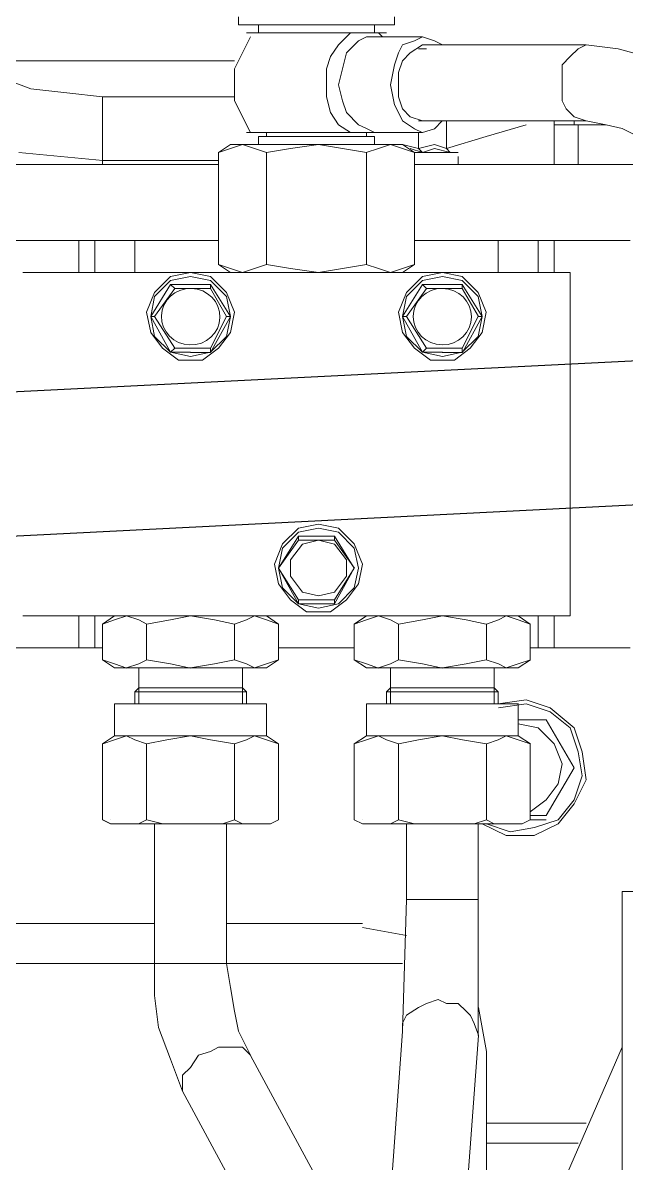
# Model space of a CAD drawing. Header units: inches. Extents: x 11 to 128, y 20 to 108.
# Drawn here: x 30.9115 to 31.0194, y 83.1209 to 83.3248 of the extents above; entities that cross this region are included whole.
import ezdxf

# ---------------------------------------------------------------- set-up
doc = ezdxf.new("R2010")
doc.units = ezdxf.units.IN
doc.header["$MEASUREMENT"] = 0
doc.layers.add('1', color=255, linetype='Continuous')
doc.layers.add('Dim', color=6, linetype='Continuous', lineweight=13)

# ---------------------------------------------------------------- blocks, each defined once
blk = doc.blocks.new('5')
at = {"layer": '1', "lineweight": 9}
for p, q in [((225.98989, -21.33448), (225.98989, -21.33576)), ((226.01465, -21.33448), (226.01465, -21.33577)), ((226.01465, -21.33576), (225.98989, -21.33576)), ((225.99116, -21.33702), (226.01339, -21.33702)), ((225.99307, -21.33576), (225.99307, -21.33703)), ((226.00766, -21.33702), (226.00575, -21.33894)), ((226.01149, -21.33576), (226.01149, -21.33703)), ((226.01275, -21.33765), (226.01212, -21.33702)), ((225.99179, -21.33765), (225.98925, -21.34273)), ((226.00575, -21.33894), (226.00449, -21.34081)), ((226.00703, -21.3402), (226.00895, -21.33828)), ((226.00895, -21.33828), (226.0102, -21.33765)), ((226.0102, -21.33765), (226.01149, -21.33765)), ((226.01149, -21.33765), (226.0191, -21.33765)), ((226.01339, -21.33765), (226.01339, -21.33765)), ((226.01593, -21.33893), (226.01529, -21.3402)), ((226.01785, -21.33828), (226.01593, -21.33893)), ((226.01718, -21.3402), (226.0191, -21.33893)), ((226.0191, -21.33765), (226.01785, -21.33828)), ((226.0191, -21.33893), (226.04514, -21.33893)), ((226.02102, -21.33828), (226.01911, -21.33765)), ((226.02228, -21.33893), (226.02102, -21.33828)), ((226.04514, -21.33893), (226.04387, -21.33957)), ((226.04514, -21.33893), (226.05022, -21.33957)), ((226.00449, -21.34081), (226.00385, -21.34273)), ((226.0064, -21.34273), (226.00703, -21.3402)), ((226.01529, -21.3402), (226.01466, -21.3421)), ((226.01593, -21.34146), (226.01718, -21.3402)), ((226.0191, -21.33956), (226.01848, -21.33956)), ((226.01975, -21.33956), (226.0191, -21.33956)), ((226.04261, -21.34081), (226.04132, -21.3421)), ((226.04387, -21.33957), (226.04261, -21.34081)), ((226.05022, -21.33957), (226.05466, -21.34081)), ((225.98926, -21.34147), (225.88003, -21.34147)), ((225.98925, -21.34273), (225.98925, -21.34781)), ((226.00385, -21.34273), (226.00385, -21.34528)), ((226.00576, -21.34528), (226.0064, -21.34273)), ((226.01466, -21.3421), (226.01403, -21.34528)), ((226.01529, -21.34334), (226.01593, -21.34146)), ((226.04132, -21.3421), (226.04132, -21.34401)), ((225.95178, -21.34402), (225.95687, -21.34592)), ((226.01529, -21.34528), (226.01529, -21.34334)), ((226.04132, -21.34401), (226.04132, -21.34593)), ((225.95687, -21.34592), (225.96258, -21.34655)), ((226.00385, -21.34528), (226.00385, -21.34718)), ((226.0064, -21.34781), (226.00576, -21.34528)), ((226.01403, -21.34528), (226.01465, -21.34846)), ((226.01529, -21.34718), (226.01529, -21.34528)), ((226.04132, -21.34593), (226.04132, -21.34781)), ((225.96258, -21.34655), (225.96829, -21.34718)), ((225.96829, -21.34718), (225.96829, -21.35734)), ((225.98926, -21.34718), (225.96829, -21.34718)), ((225.98925, -21.34781), (225.99179, -21.35289)), ((226.00385, -21.34718), (226.00449, -21.34971)), ((226.00703, -21.34971), (226.0064, -21.34781)), ((226.01593, -21.3491), (226.01529, -21.34718)), ((226.04132, -21.34781), (226.04197, -21.3491)), ((226.00449, -21.34971), (226.00575, -21.35163)), ((226.00895, -21.35165), (226.00703, -21.34971)), ((226.01465, -21.34846), (226.0153, -21.3497)), ((226.0153, -21.3497), (226.01594, -21.35099)), ((226.01718, -21.35036), (226.01593, -21.3491)), ((226.04197, -21.3491), (226.04322, -21.35036)), ((226.00575, -21.35163), (226.00766, -21.35287)), ((226.0102, -21.35226), (226.00895, -21.35165)), ((226.01594, -21.35099), (226.01784, -21.35227)), ((226.0191, -21.35099), (226.01718, -21.35036)), ((226.01847, -21.351), (226.0191, -21.351)), ((226.0191, -21.351), (226.04514, -21.351)), ((226.0191, -21.351), (226.01974, -21.351)), ((226.02102, -21.35227), (226.02227, -21.35101)), ((226.02292, -21.35544), (226.02292, -21.35101)), ((226.03562, -21.35164), (226.02926, -21.35351)), ((226.04006, -21.35164), (226.04006, -21.351)), ((226.04831, -21.35164), (226.04006, -21.35164)), ((226.04006, -21.35164), (226.04006, -21.35798)), ((226.04322, -21.35036), (226.04514, -21.35099)), ((226.04323, -21.35164), (226.04323, -21.351)), ((226.04386, -21.35798), (226.04386, -21.35163)), ((226.04514, -21.351), (226.04831, -21.35163)), ((226.04831, -21.35163), (226.05087, -21.35226)), ((225.99116, -21.35288), (226.01339, -21.35288)), ((225.99307, -21.3548), (225.99307, -21.35351)), ((225.99307, -21.35352), (226.0115, -21.35352)), ((225.99433, -21.35288), (225.99433, -21.35352)), ((226.01149, -21.35289), (226.0102, -21.35226)), ((226.0102, -21.35288), (226.0102, -21.35352)), ((226.01149, -21.35288), (226.0191, -21.35288)), ((226.01149, -21.3548), (226.01149, -21.35351)), ((226.01212, -21.35288), (226.01274, -21.35288)), ((226.01339, -21.35288), (226.01339, -21.35288)), ((226.01784, -21.35227), (226.01909, -21.35289)), ((226.01847, -21.35544), (226.01847, -21.35289)), ((226.0191, -21.35288), (226.02102, -21.35227)), ((226.02926, -21.35351), (226.02292, -21.35543)), ((226.05087, -21.35226), (226.05339, -21.35353)), ((225.98862, -21.3548), (225.98672, -21.35606)), ((225.98672, -21.35606), (225.98862, -21.35543)), ((225.98862, -21.35543), (225.99052, -21.3548)), ((226.01593, -21.3548), (225.98863, -21.3548)), ((225.99241, -21.35544), (225.99052, -21.35479)), ((225.99433, -21.35605), (225.99241, -21.35544)), ((225.99816, -21.35543), (225.99433, -21.35606)), ((226.0026, -21.3548), (225.99816, -21.35543)), ((226.00641, -21.35544), (226.00259, -21.35479)), ((226.0102, -21.35605), (226.00641, -21.35544)), ((226.01211, -21.35544), (226.01019, -21.35605)), ((226.01403, -21.35479), (226.01211, -21.35544)), ((226.01592, -21.35544), (226.01403, -21.35479)), ((226.01784, -21.35605), (226.01592, -21.35544)), ((226.01785, -21.35606), (226.01593, -21.3548)), ((226.01593, -21.3548), (226.01848, -21.35543)), ((226.0191, -21.35606), (226.01719, -21.35543)), ((226.01847, -21.35544), (226.02101, -21.3548)), ((226.01848, -21.35543), (226.0191, -21.35606)), ((226.02101, -21.35544), (226.0191, -21.35605)), ((226.02101, -21.3548), (226.02292, -21.35544)), ((226.02354, -21.35605), (226.02101, -21.35544)), ((226.02293, -21.35544), (226.02354, -21.35605)), ((225.95496, -21.35605), (225.9683, -21.35734)), ((225.96829, -21.35734), (225.96829, -21.35797)), ((225.98672, -21.35734), (225.96829, -21.35734)), ((225.98672, -21.37385), (225.98672, -21.35606)), ((225.99433, -21.37385), (225.99433, -21.35606)), ((226.0102, -21.37385), (226.0102, -21.35606)), ((226.01784, -21.35606), (226.01784, -21.37385)), ((226.02481, -21.35605), (226.01785, -21.35605)), ((226.02354, -21.35605), (226.02481, -21.35605)), ((226.02481, -21.35798), (226.02481, -21.35671)), ((225.98672, -21.35798), (225.92448, -21.35798)), ((226.05912, -21.35798), (226.01784, -21.35798)), ((225.98672, -21.37005), (225.95241, -21.37005)), ((225.96449, -21.37005), (225.96449, -21.37511)), ((225.96703, -21.37511), (225.96703, -21.37006)), ((225.97339, -21.37511), (225.97339, -21.37006)), ((226.01784, -21.37005), (226.05213, -21.37005)), ((226.03117, -21.37005), (226.03117, -21.37511)), ((226.03753, -21.37005), (226.03753, -21.37511)), ((226.04006, -21.37511), (226.04006, -21.37006)), ((225.9556, -21.37511), (226.04261, -21.37511)), ((225.98227, -21.37511), (225.97908, -21.37575)), ((225.98543, -21.37575), (225.98227, -21.37511)), ((225.98862, -21.37511), (225.98672, -21.37385)), ((225.98672, -21.37385), (225.98862, -21.37448)), ((225.98862, -21.37448), (225.99052, -21.37511)), ((225.99052, -21.37511), (225.99241, -21.37448)), ((225.99241, -21.37448), (225.99433, -21.37385)), ((225.99434, -21.37385), (225.99815, -21.37448)), ((225.99815, -21.37448), (226.00259, -21.37511)), ((226.00259, -21.37511), (226.00641, -21.37448)), ((226.00641, -21.37448), (226.0102, -21.37385)), ((226.01211, -21.37448), (226.01019, -21.37385)), ((226.01403, -21.37511), (226.01211, -21.37448)), ((226.01592, -21.37448), (226.01403, -21.37511)), ((226.01784, -21.37385), (226.01592, -21.37511)), ((226.01784, -21.37385), (226.01592, -21.37448)), ((226.02228, -21.37511), (226.01911, -21.37575)), ((226.02545, -21.37575), (226.02228, -21.37511)), ((226.04261, -21.37511), (226.04261, -21.42973)), ((225.97908, -21.37702), (225.97593, -21.3821)), ((225.97908, -21.37575), (225.97655, -21.3783)), ((225.97908, -21.37639), (225.97655, -21.37892)), ((225.98227, -21.37575), (225.97908, -21.37639)), ((225.98227, -21.37702), (225.97908, -21.37702)), ((225.97908, -21.37702), (225.97974, -21.37765)), ((225.98543, -21.37639), (225.98227, -21.37575)), ((225.98227, -21.37702), (225.98543, -21.37702)), ((225.98798, -21.3783), (225.98543, -21.37575)), ((225.98798, -21.37892), (225.98543, -21.37639)), ((225.98543, -21.37702), (225.98862, -21.38212)), ((225.98544, -21.37702), (225.98544, -21.37765)), ((226.0191, -21.37702), (226.01593, -21.3821)), ((226.01911, -21.37575), (226.01656, -21.3783)), ((226.01911, -21.37639), (226.01656, -21.37892)), ((226.02227, -21.37702), (226.0191, -21.37702)), ((226.0191, -21.37702), (226.01975, -21.37765)), ((226.02228, -21.37575), (226.01911, -21.37639)), ((226.02545, -21.37639), (226.02228, -21.37575)), ((226.02228, -21.37702), (226.02545, -21.37702)), ((226.02799, -21.3783), (226.02545, -21.37575)), ((226.02799, -21.37892), (226.02545, -21.37639)), ((226.02545, -21.37702), (226.02863, -21.38212)), ((226.02545, -21.37702), (226.02545, -21.37765)), ((225.97655, -21.3783), (225.97528, -21.38146)), ((225.97655, -21.37892), (225.97593, -21.38212)), ((225.97655, -21.38212), (225.97974, -21.37767)), ((225.97974, -21.37766), (225.98545, -21.37766)), ((225.98544, -21.37766), (225.98798, -21.38211)), ((225.98925, -21.38146), (225.98798, -21.3783)), ((225.98862, -21.38212), (225.98798, -21.37892)), ((226.01656, -21.3783), (226.01529, -21.38146)), ((226.01656, -21.37892), (226.01594, -21.38212)), ((226.01656, -21.38212), (226.01975, -21.37767)), ((226.01975, -21.37766), (226.02546, -21.37766)), ((226.02545, -21.37766), (226.028, -21.38211)), ((226.02926, -21.38146), (226.02799, -21.3783)), ((226.02863, -21.38212), (226.02799, -21.37892)), ((225.97528, -21.38146), (225.97593, -21.38466)), ((225.97592, -21.38212), (225.97655, -21.38212)), ((225.97593, -21.3821), (225.97908, -21.38782)), ((225.97593, -21.38212), (225.97655, -21.38528)), ((225.97974, -21.38718), (225.97655, -21.38212)), ((225.98798, -21.38212), (225.98544, -21.38717)), ((225.98862, -21.38212), (225.98545, -21.38783)), ((225.98797, -21.38212), (225.98862, -21.38212)), ((225.98798, -21.38528), (225.98862, -21.38212)), ((225.98862, -21.38466), (225.98925, -21.38146)), ((226.01529, -21.38146), (226.01594, -21.38466)), ((226.01593, -21.3821), (226.0191, -21.38782)), ((226.01593, -21.38212), (226.01656, -21.38212)), ((226.01594, -21.38212), (226.01656, -21.38528)), ((226.01975, -21.38718), (226.01656, -21.38212)), ((226.02799, -21.38212), (226.02545, -21.38717)), ((226.02863, -21.38212), (226.02546, -21.38783)), ((226.02798, -21.38212), (226.02863, -21.38212)), ((226.02799, -21.38528), (226.02863, -21.38212)), ((226.02863, -21.38466), (226.02926, -21.38146)), ((225.97593, -21.38466), (225.97782, -21.38717)), ((225.97655, -21.38528), (225.97908, -21.38781)), ((225.98543, -21.38781), (225.98798, -21.38528)), ((225.98672, -21.38717), (225.98862, -21.38466)), ((226.01594, -21.38466), (226.01784, -21.38717)), ((226.01656, -21.38528), (226.01911, -21.38781)), ((226.02545, -21.38781), (226.02799, -21.38528)), ((226.02672, -21.38717), (226.02863, -21.38466)), ((225.97782, -21.38717), (225.98037, -21.38909)), ((225.97908, -21.38782), (225.97974, -21.38718)), ((225.97908, -21.38781), (225.98227, -21.38846)), ((225.98227, -21.38782), (225.97908, -21.38782)), ((225.98544, -21.38718), (225.97973, -21.38718)), ((225.98545, -21.38783), (225.98226, -21.38783)), ((225.98227, -21.38846), (225.98543, -21.38781)), ((225.98418, -21.38909), (225.98672, -21.38717)), ((225.98544, -21.38782), (225.98544, -21.38718)), ((226.01784, -21.38717), (226.02038, -21.38909)), ((226.0191, -21.38782), (226.01975, -21.38718)), ((226.01911, -21.38781), (226.02228, -21.38846)), ((226.02228, -21.38782), (226.01911, -21.38782)), ((226.02545, -21.38718), (226.01974, -21.38718)), ((226.02546, -21.38783), (226.02227, -21.38783)), ((226.02228, -21.38846), (226.02545, -21.38781)), ((226.02419, -21.38909), (226.02672, -21.38717)), ((226.02545, -21.38782), (226.02545, -21.38718)), ((225.98037, -21.38909), (225.98418, -21.38909)), ((226.02038, -21.38909), (226.02419, -21.38909)), ((226.0026, -21.41512), (225.99941, -21.41576)), ((226.00575, -21.41576), (226.0026, -21.41512)), ((225.99941, -21.41703), (225.99625, -21.42211)), ((225.99941, -21.41576), (225.99685, -21.41829)), ((225.99941, -21.41641), (225.99685, -21.41894)), ((226.0026, -21.41575), (225.99941, -21.41641)), ((226.0026, -21.41703), (225.99941, -21.41703)), ((225.99941, -21.41703), (225.99941, -21.41766)), ((226.00575, -21.41641), (226.0026, -21.41575)), ((226.0026, -21.41703), (226.00512, -21.41703)), ((226.00512, -21.41703), (226.00829, -21.42211)), ((226.00513, -21.41703), (226.00513, -21.41766)), ((226.00829, -21.41829), (226.00575, -21.41576)), ((226.00829, -21.41894), (226.00575, -21.41641)), ((225.99685, -21.41829), (225.99562, -21.42149)), ((225.99685, -21.41894), (225.99624, -21.42212)), ((225.99625, -21.42211), (225.99942, -21.41766)), ((226.00004, -21.4183), (225.99816, -21.42083)), ((225.99941, -21.41767), (226.00513, -21.41767)), ((226.0026, -21.41767), (226.00004, -21.4183)), ((226.00512, -21.4183), (226.0026, -21.41767)), ((226.00704, -21.42083), (226.00512, -21.4183)), ((226.00513, -21.41767), (226.0083, -21.42211)), ((226.00958, -21.42149), (226.00829, -21.41829)), ((226.00894, -21.42212), (226.00829, -21.41894)), ((225.99562, -21.42149), (225.99624, -21.42465)), ((225.99624, -21.42212), (225.99685, -21.42528)), ((225.99941, -21.42719), (225.99625, -21.42211)), ((225.99625, -21.42211), (225.99941, -21.42783)), ((225.99625, -21.42211), (225.99625, -21.42211)), ((225.99816, -21.42083), (225.99816, -21.42338)), ((226.00512, -21.42783), (226.00829, -21.42211)), ((226.00829, -21.42211), (226.00512, -21.42719)), ((226.00704, -21.42338), (226.00704, -21.42083)), ((226.00829, -21.42211), (226.00829, -21.42211)), ((226.00829, -21.42528), (226.00894, -21.42212)), ((226.00894, -21.42465), (226.00958, -21.42149)), ((225.99816, -21.42338), (226.00004, -21.42593)), ((226.00512, -21.42593), (226.00704, -21.42338)), ((225.99624, -21.42465), (225.99816, -21.42718)), ((225.99685, -21.42528), (225.99941, -21.42783)), ((226.00004, -21.42593), (226.0026, -21.42654)), ((226.0026, -21.42654), (226.00512, -21.42593)), ((226.00575, -21.42783), (226.00829, -21.42528)), ((226.00704, -21.42718), (226.00894, -21.42465)), ((225.99816, -21.42718), (226.00068, -21.4291)), ((225.99941, -21.42783), (225.99941, -21.42719)), ((225.99941, -21.42783), (226.0026, -21.42849)), ((226.0026, -21.42783), (225.99941, -21.42783)), ((226.00513, -21.42719), (225.99942, -21.42719)), ((226.0026, -21.42783), (226.00512, -21.42783)), ((226.0026, -21.42849), (226.00575, -21.42783)), ((226.0045, -21.4291), (226.00704, -21.42718)), ((226.00513, -21.42783), (226.00513, -21.42719)), ((225.9556, -21.42973), (226.04261, -21.42973)), ((225.96449, -21.42973), (225.96449, -21.43481)), ((225.96703, -21.43482), (225.96703, -21.42974)), ((225.96829, -21.43102), (225.97019, -21.42973)), ((225.97019, -21.43036), (225.97211, -21.42973)), ((225.9721, -21.42973), (225.97402, -21.43036)), ((225.98227, -21.42973), (225.97908, -21.43036)), ((225.98227, -21.42973), (225.98608, -21.43036)), ((225.99243, -21.42973), (225.99117, -21.43036)), ((225.99432, -21.43036), (225.99243, -21.42973)), ((225.99433, -21.42973), (225.99625, -21.43102)), ((226.00068, -21.4291), (226.0045, -21.4291)), ((226.00829, -21.43102), (226.01021, -21.42973)), ((226.01021, -21.43036), (226.01213, -21.42973)), ((226.01212, -21.42973), (226.01403, -21.43036)), ((226.02228, -21.42973), (226.01911, -21.43036)), ((226.02228, -21.42973), (226.02609, -21.43036)), ((226.03244, -21.42973), (226.03118, -21.43036)), ((226.03435, -21.43036), (226.03244, -21.42973)), ((226.03434, -21.42973), (226.03626, -21.43102)), ((226.03753, -21.42973), (226.03753, -21.43481)), ((226.04006, -21.43482), (226.04006, -21.42974)), ((225.96829, -21.43102), (225.97019, -21.43036)), ((225.96829, -21.43673), (225.96829, -21.43102)), ((225.97402, -21.43036), (225.97529, -21.43102)), ((225.97908, -21.43036), (225.97528, -21.43102)), ((225.97528, -21.43102), (225.97528, -21.43673)), ((225.98608, -21.43036), (225.98925, -21.43102)), ((225.99117, -21.43036), (225.98926, -21.43102)), ((225.98926, -21.43102), (225.98926, -21.43673)), ((225.99624, -21.43102), (225.99432, -21.43036)), ((225.99625, -21.43102), (225.99625, -21.43673)), ((226.00829, -21.43102), (226.01021, -21.43036)), ((226.00829, -21.43673), (226.00829, -21.43102)), ((226.01403, -21.43036), (226.01529, -21.43102)), ((226.01911, -21.43036), (226.01529, -21.43102)), ((226.01529, -21.43102), (226.01529, -21.43673)), ((226.02609, -21.43036), (226.02926, -21.43102)), ((226.03118, -21.43036), (226.02927, -21.43102)), ((226.02927, -21.43102), (226.02927, -21.43673)), ((226.03625, -21.43102), (226.03435, -21.43036)), ((226.03626, -21.43102), (226.03626, -21.43673)), ((225.96829, -21.43482), (225.95241, -21.43482)), ((225.99625, -21.43482), (226.0083, -21.43482)), ((226.03626, -21.43482), (226.05212, -21.43482)), ((225.96829, -21.43671), (225.97019, -21.438)), ((225.96829, -21.43672), (225.97019, -21.43735)), ((225.97402, -21.43736), (225.97529, -21.43671)), ((225.97528, -21.43672), (225.97908, -21.43735)), ((225.98608, -21.43736), (225.98925, -21.43671)), ((225.98925, -21.43671), (225.99117, -21.43736)), ((225.99433, -21.438), (225.99625, -21.43671)), ((225.99434, -21.43736), (225.99626, -21.43671)), ((226.00828, -21.43671), (226.0102, -21.438)), ((226.00829, -21.43672), (226.01021, -21.43735)), ((226.01403, -21.43736), (226.01529, -21.43671)), ((226.01529, -21.43672), (226.01911, -21.43735)), ((226.02609, -21.43736), (226.02926, -21.43671)), ((226.02926, -21.43671), (226.03118, -21.43736)), ((226.03435, -21.438), (226.03627, -21.43671)), ((226.03627, -21.43671), (226.03435, -21.43736)), ((225.97019, -21.43735), (225.97211, -21.43801)), ((225.97019, -21.438), (225.99433, -21.438)), ((225.9721, -21.438), (225.97402, -21.43736)), ((225.97402, -21.44118), (225.97402, -21.438)), ((225.97908, -21.43735), (225.98227, -21.43801)), ((225.98227, -21.438), (225.98608, -21.43736)), ((225.99052, -21.438), (225.99052, -21.44118)), ((225.99117, -21.43736), (225.99242, -21.438)), ((225.99242, -21.438), (225.99434, -21.43736)), ((226.0102, -21.438), (226.03436, -21.438)), ((226.01021, -21.43735), (226.01213, -21.43801)), ((226.01212, -21.438), (226.01403, -21.43736)), ((226.01403, -21.44118), (226.01403, -21.438)), ((226.01911, -21.43735), (226.02228, -21.43801)), ((226.02228, -21.438), (226.02609, -21.43736)), ((226.03053, -21.438), (226.03053, -21.44118)), ((226.03118, -21.43736), (226.03243, -21.438)), ((226.03435, -21.43736), (226.03243, -21.438)), ((225.99116, -21.44179), (225.97338, -21.44179)), ((225.97402, -21.44118), (225.97339, -21.44179)), ((225.97339, -21.44179), (225.97339, -21.44371)), ((225.97339, -21.44371), (225.97339, -21.44179)), ((225.99052, -21.44118), (225.97401, -21.44118)), ((225.97401, -21.44118), (225.99052, -21.44118)), ((225.97402, -21.44371), (225.97402, -21.44118)), ((225.99052, -21.44118), (225.99052, -21.44371)), ((225.99052, -21.44118), (225.99116, -21.44179)), ((225.99116, -21.44371), (225.99116, -21.44179)), ((226.01403, -21.44118), (226.01338, -21.44179)), ((226.01339, -21.44179), (226.01339, -21.44371)), ((226.01339, -21.44371), (226.01339, -21.44179)), ((226.03117, -21.44179), (226.01339, -21.44179)), ((226.03053, -21.44118), (226.01402, -21.44118)), ((226.03054, -21.44118), (226.01403, -21.44118)), ((226.01403, -21.44371), (226.01403, -21.44118)), ((226.03053, -21.44118), (226.03053, -21.44371)), ((226.03117, -21.44179), (226.03053, -21.44118)), ((226.03117, -21.44371), (226.03117, -21.44179)), ((225.97019, -21.44371), (225.97019, -21.44877)), ((225.97019, -21.44877), (225.97019, -21.44371)), ((225.97019, -21.44371), (225.99433, -21.44371)), ((225.99433, -21.44371), (225.99433, -21.44877)), ((225.99433, -21.44877), (225.99433, -21.44371)), ((226.0102, -21.44371), (226.0102, -21.44877)), ((226.0102, -21.44877), (226.0102, -21.44371)), ((226.0102, -21.44371), (226.03436, -21.44371)), ((226.03561, -21.44307), (226.03117, -21.44371)), ((226.03562, -21.44371), (226.03118, -21.44434)), ((226.03435, -21.44371), (226.03435, -21.44877)), ((226.03435, -21.44877), (226.03435, -21.44371)), ((226.03943, -21.44434), (226.03561, -21.44307)), ((226.03942, -21.44497), (226.03562, -21.44371)), ((226.04322, -21.44752), (226.03943, -21.44434)), ((226.04261, -21.44752), (226.03942, -21.44497)), ((226.03753, -21.44752), (226.03434, -21.44687)), ((226.03879, -21.44624), (226.03435, -21.44624)), ((226.03435, -21.44624), (226.03879, -21.44624)), ((226.03435, -21.44624), (226.03435, -21.44624)), ((226.04005, -21.45005), (226.03753, -21.44752)), ((226.04323, -21.45387), (226.03879, -21.44624)), ((226.0388, -21.44624), (226.04324, -21.45387)), ((226.0388, -21.44624), (226.0388, -21.44624)), ((226.04386, -21.45132), (226.04261, -21.44752)), ((226.04451, -21.45132), (226.04322, -21.44752)), ((225.97019, -21.44877), (225.96829, -21.45006)), ((225.9683, -21.45006), (225.9702, -21.44943)), ((225.99433, -21.44877), (225.97019, -21.44877)), ((225.9702, -21.44943), (225.9721, -21.44877)), ((225.9721, -21.44877), (225.97339, -21.44943)), ((225.97339, -21.44943), (225.97528, -21.45006)), ((225.97847, -21.44943), (225.97528, -21.45006)), ((225.98226, -21.44877), (225.97847, -21.44943)), ((225.98545, -21.44943), (225.98226, -21.44877)), ((225.98926, -21.45006), (225.98545, -21.44943)), ((225.99116, -21.44943), (225.98926, -21.45006)), ((225.99241, -21.44877), (225.99116, -21.44943)), ((225.99433, -21.44943), (225.99241, -21.44877)), ((225.99625, -21.45006), (225.99433, -21.44877)), ((225.99625, -21.45006), (225.99433, -21.44943)), ((226.0102, -21.44877), (226.00828, -21.45006)), ((226.00829, -21.45006), (226.01021, -21.44943)), ((226.03435, -21.44877), (226.01019, -21.44877)), ((226.01021, -21.44943), (226.01212, -21.44877)), ((226.01212, -21.44877), (226.01338, -21.44943)), ((226.01338, -21.44943), (226.01529, -21.45006)), ((226.01529, -21.45006), (226.01848, -21.44943)), ((226.01848, -21.44943), (226.02227, -21.44877)), ((226.02227, -21.44877), (226.02546, -21.44943)), ((226.02546, -21.44943), (226.02927, -21.45006)), ((226.02927, -21.45006), (226.03117, -21.44943)), ((226.03117, -21.44943), (226.03243, -21.44877)), ((226.03243, -21.44877), (226.03434, -21.44943)), ((226.03434, -21.44943), (226.03626, -21.45006)), ((226.03627, -21.45006), (226.03435, -21.44877)), ((225.96829, -21.45006), (225.96829, -21.46214)), ((225.97528, -21.45006), (225.97528, -21.46214)), ((225.98926, -21.45006), (225.98926, -21.46214)), ((225.99625, -21.46214), (225.99625, -21.45006)), ((226.00829, -21.45006), (226.00829, -21.46214)), ((226.01529, -21.45006), (226.01529, -21.46214)), ((226.02927, -21.45006), (226.02927, -21.46214)), ((226.03626, -21.45006), (226.03626, -21.46214)), ((226.04132, -21.45324), (226.04005, -21.45005)), ((226.04452, -21.45513), (226.04386, -21.45132)), ((226.04514, -21.45576), (226.04451, -21.45132)), ((226.0407, -21.4564), (226.04132, -21.45324)), ((226.04323, -21.45387), (226.03879, -21.46148)), ((226.03879, -21.46148), (226.04323, -21.45387)), ((226.04323, -21.45387), (226.04323, -21.45387)), ((226.04323, -21.45895), (226.04452, -21.45513)), ((226.0388, -21.45895), (226.0407, -21.4564)), ((226.04322, -21.45958), (226.04514, -21.45576)), ((226.03626, -21.46085), (226.0388, -21.45895)), ((226.0407, -21.46276), (226.04322, -21.45958)), ((226.04071, -21.46213), (226.04323, -21.45895)), ((225.96829, -21.46213), (225.96956, -21.46277)), ((225.96957, -21.46276), (225.9683, -21.46213)), ((225.96957, -21.46213), (225.96957, -21.46213)), ((225.97528, -21.46213), (225.97401, -21.46277)), ((225.97783, -21.46276), (225.97529, -21.46213)), ((225.98926, -21.46213), (225.98734, -21.46277)), ((225.99052, -21.46276), (225.98926, -21.46213)), ((225.99498, -21.46277), (225.99625, -21.46213)), ((225.99625, -21.46213), (225.99498, -21.46277)), ((226.00829, -21.46213), (226.00958, -21.46277)), ((226.00958, -21.46276), (226.00829, -21.46213)), ((226.00958, -21.46213), (226.00958, -21.46213)), ((226.01529, -21.46213), (226.01402, -21.46277)), ((226.01784, -21.46276), (226.0153, -21.46213)), ((226.02927, -21.46213), (226.02735, -21.46277)), ((226.03053, -21.46276), (226.02927, -21.46213)), ((226.03497, -21.46277), (226.03626, -21.46213)), ((226.03626, -21.46213), (226.03497, -21.46277)), ((226.0388, -21.46147), (226.03625, -21.46147)), ((226.0388, -21.46213), (226.03625, -21.46213)), ((226.0369, -21.46339), (226.04071, -21.46213)), ((226.0388, -21.46147), (226.0388, -21.46147)), ((225.99497, -21.46276), (225.96958, -21.46276)), ((225.97655, -21.485), (225.97655, -21.46276)), ((225.98798, -21.485), (225.98798, -21.46276)), ((226.03497, -21.46276), (226.00958, -21.46276)), ((226.01656, -21.46277), (226.01656, -21.47482)), ((226.02799, -21.47482), (226.02799, -21.46277)), ((226.02863, -21.46276), (226.03244, -21.46464)), ((226.02927, -21.46276), (226.03308, -21.46403)), ((226.03308, -21.46403), (226.0369, -21.46339)), ((226.03688, -21.46464), (226.0407, -21.46276)), ((226.03244, -21.46464), (226.03688, -21.46464)), ((226.01593, -21.49577), (226.01656, -21.47482)), ((226.01656, -21.47482), (226.01911, -21.47482)), ((226.0191, -21.47482), (226.02798, -21.47482)), ((226.02799, -21.49641), (226.02799, -21.47482)), ((226.10103, -21.47355), (226.05085, -21.47355)), ((226.05086, -21.47355), (226.05086, -21.66468)), ((225.94416, -21.47863), (225.97656, -21.47863)), ((225.98798, -21.47863), (226.00957, -21.47863)), ((226.01656, -21.48054), (226.00958, -21.47925)), ((225.97655, -21.485), (225.94097, -21.485)), ((225.97655, -21.49007), (225.97655, -21.48499)), ((225.98798, -21.485), (225.97655, -21.485)), ((225.98862, -21.48879), (225.98798, -21.48499)), ((226.01593, -21.485), (225.98798, -21.485)), ((225.98925, -21.49258), (225.98862, -21.48879)), ((225.97717, -21.49515), (225.97655, -21.49007)), ((226.01847, -21.49197), (226.01974, -21.49132)), ((226.01974, -21.49132), (226.02162, -21.49069)), ((226.02162, -21.49069), (226.02293, -21.49132)), ((226.02293, -21.49132), (226.02481, -21.49132)), ((226.02481, -21.49132), (226.02608, -21.49258)), ((225.98988, -21.49576), (225.98925, -21.49258)), ((226.01656, -21.49322), (226.01593, -21.49449)), ((226.01848, -21.49198), (226.01656, -21.49322)), ((226.02608, -21.49258), (226.02673, -21.49324)), ((226.02673, -21.49324), (226.02735, -21.4945)), ((226.02927, -21.49895), (226.028, -21.49197)), ((226.01593, -21.49449), (226.01593, -21.49577)), ((226.02735, -21.4945), (226.028, -21.4964)), ((225.97907, -21.50021), (225.97717, -21.49515)), ((225.99179, -21.49958), (225.98988, -21.49576)), ((226.01339, -21.5307), (226.01593, -21.49577)), ((226.02545, -21.53134), (226.028, -21.49641)), ((225.98672, -21.49831), (225.98545, -21.49895)), ((225.98862, -21.49831), (225.98672, -21.49831)), ((225.99051, -21.49831), (225.98862, -21.49831)), ((225.99179, -21.49958), (225.99051, -21.49831)), ((226.02545, -21.55673), (226.05086, -21.49831)), ((225.98099, -21.50529), (225.97907, -21.50021)), ((225.98353, -21.49958), (225.98226, -21.5015)), ((225.98545, -21.49895), (225.98353, -21.49958)), ((226.01339, -21.5396), (225.99179, -21.49959)), ((226.02927, -21.54721), (226.02927, -21.49895)), ((225.98226, -21.5015), (225.98099, -21.50274)), ((225.98099, -21.50274), (225.98099, -21.50403)), ((225.98099, -21.50403), (225.98099, -21.50529)), ((226.01085, -21.56054), (225.98098, -21.50529)), ((226.02927, -21.51038), (226.04513, -21.51038)), ((226.02927, -21.51355), (226.04386, -21.51355))]:
    blk.add_line(p, q, dxfattribs=at)
for centre, major_axis, ratio, start_param, end_param in [((225.98228, -21.38216), (-0.00465, 0.00012), 0.966473, 1.591270369199787, 7.874455676379373), ((226.02228, -21.38215), (-0.00464, 0.00013), 0.96826, 1.592727, 7.875912)]:
    blk.add_ellipse(centre, major_axis=major_axis, ratio=ratio, start_param=start_param, end_param=end_param, dxfattribs=at)

msp = doc.modelspace()

# ---------------------------------------------------------------- linework, layer by layer
for p, q in [((30.03891, 83.21528), (31.19342, 83.27306)), ((30.12987, 83.19404), (31.19315, 83.24726))]:
    msp.add_line(p, q)
msp.add_open_spline([(18.80527, 84.67695), (20.02879, 84.15716), (22.00001, 83.28056), (26.13586, 81.6811), (29.86669, 80.9072), (34.92488, 80.9072), (38.64477, 80.92251), (41.12414, 80.90707)], degree=3, knots=[0, 0, 0, 0, 3.550687, 7.088547, 10.454406, 13.763203, 20.376363, 20.376363, 20.376363, 20.376363])
msp.add_open_spline([(18.80527, 84.67695), (20.02879, 84.15716), (22.00001, 83.28056), (26.13586, 81.6811), (29.86669, 80.9072), (34.92488, 80.9072), (38.64477, 80.92251), (41.12414, 80.90707)], degree=3, knots=[0, 0, 0, 0, 3.550687, 7.088547, 10.454406, 13.763203, 20.376363, 20.376363, 20.376363, 20.376363])

# ---------------------------------------------------------------- block references
at = {"layer": 'Dim', "xscale": 1.125, "yscale": 1.125, "zscale": 1.125}
msp.add_blockref('5', (-223.28855, 107.32721), dxfattribs=at)

doc.saveas('drawing.dxf')
